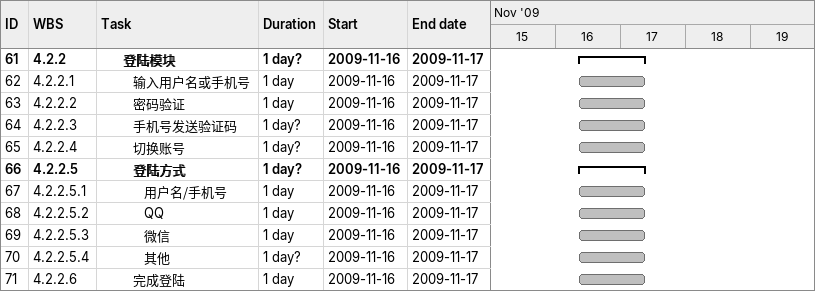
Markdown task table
| ID | WBS | Task | Duration | Start | Finish |
|---|---|---|---|---|---|
| 61 | 4.2.2 | **登陆模块** | 1d? | 2009-11-16 | 2009-11-17 |
| 62 | 4.2.2.1 | 输入用户名或手机号 | 1d | 2009-11-16 | 2009-11-17 |
| 63 | 4.2.2.2 | 密码验证 | 1d | 2009-11-16 | 2009-11-17 |
| 64 | 4.2.2.3 | 手机号发送验证码 | 1d? | 2009-11-16 | 2009-11-17 |
| 65 | 4.2.2.4 | 切换账号 | 1d? | 2009-11-16 | 2009-11-17 |
| 66 | 4.2.2.5 | **登陆方式** | 1d? | 2009-11-16 | 2009-11-17 |
| 67 | 4.2.2.5.1 | 用户名/手机号 | 1d | 2009-11-16 | 2009-11-17 |
| 68 | 4.2.2.5.2 | QQ | 1d | 2009-11-16 | 2009-11-17 |
| 69 | 4.2.2.5.3 | 微信 | 1d | 2009-11-16 | 2009-11-17 |
| 70 | 4.2.2.5.4 | 其他 | 1d? | 2009-11-16 | 2009-11-17 |
| 71 | 4.2.2.6 | 完成登陆 | 1d | 2009-11-16 | 2009-11-17 |
